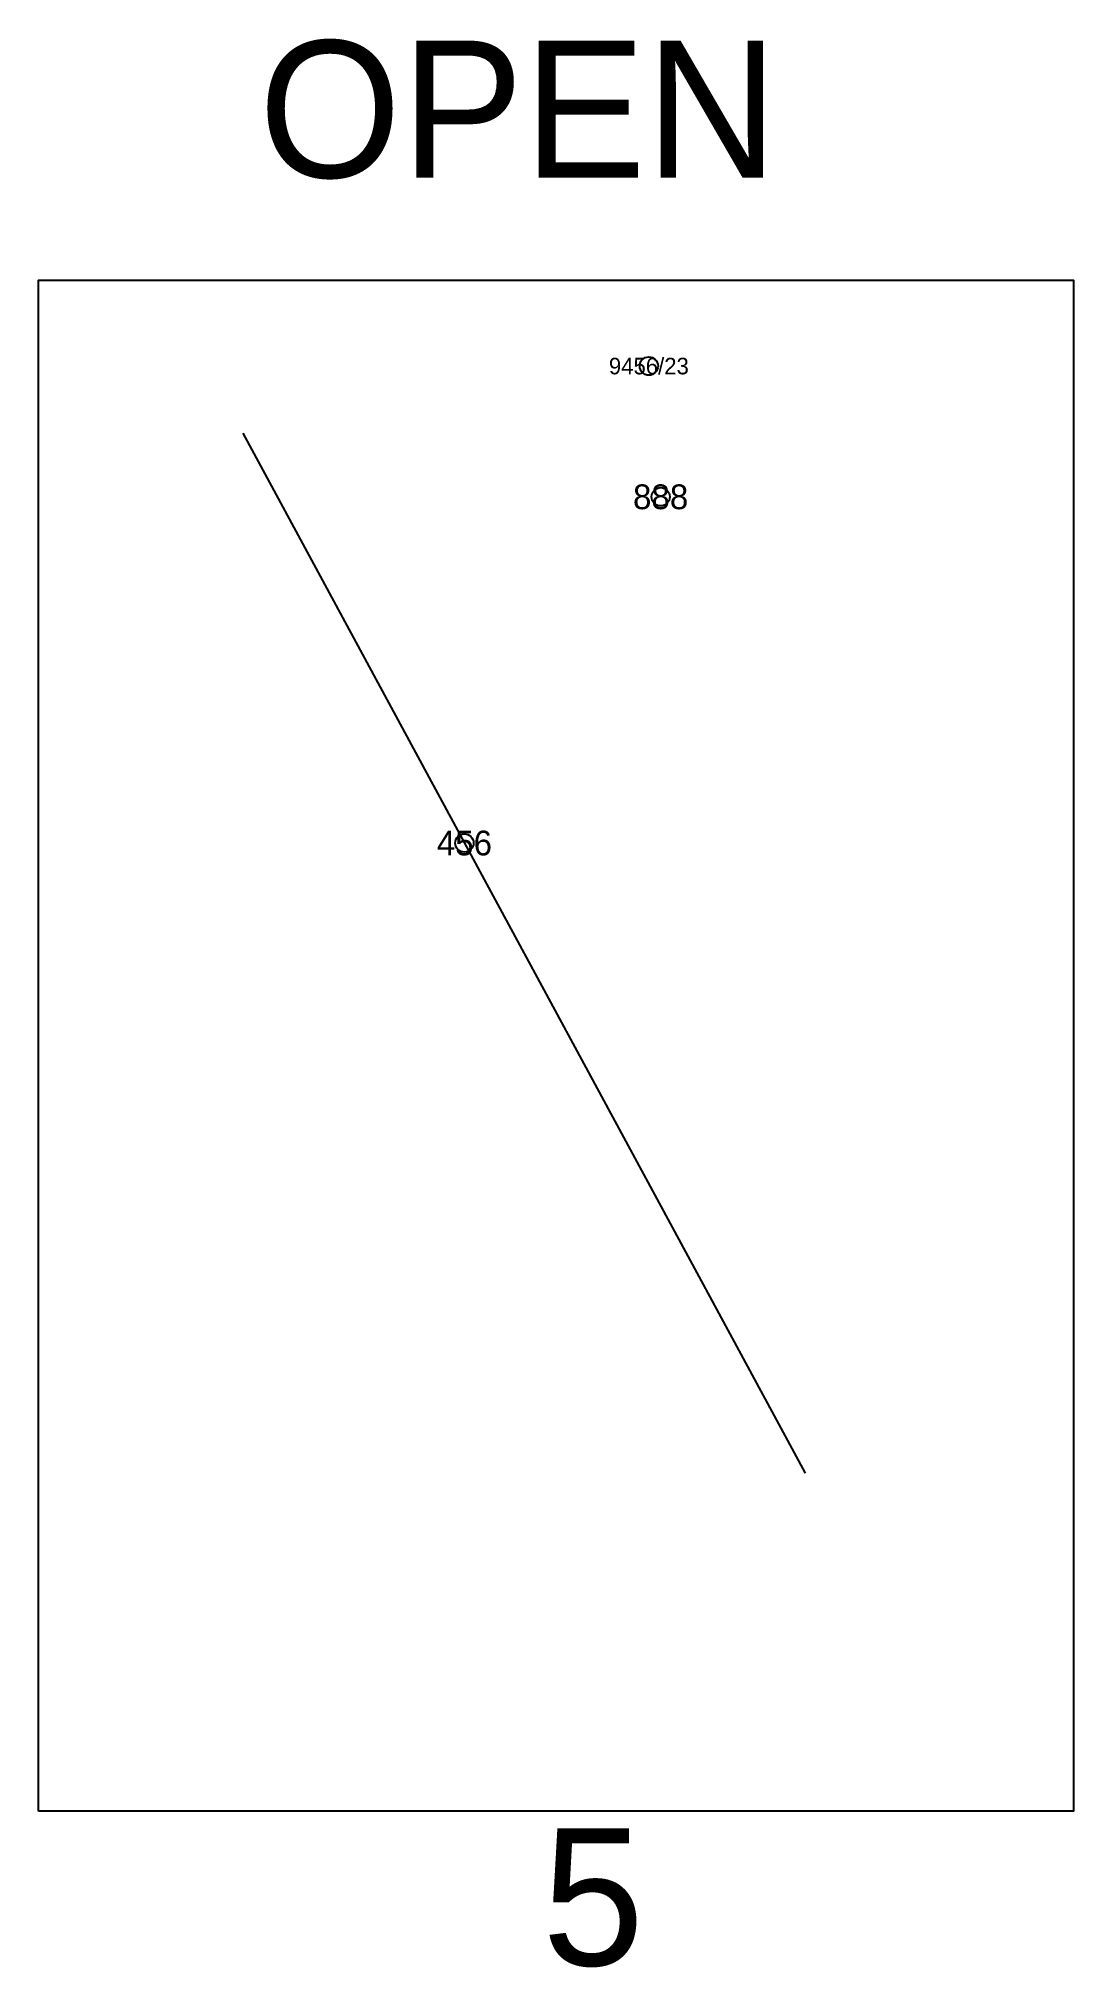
# Model space of a CAD drawing. Header units: metres. Extents: x 18.39 to 20.63, y 9.95 to 14.13.
import ezdxf
from ezdxf.enums import TextEntityAlignment as Align

# ---------------------------------------------------------------- set-up
doc = ezdxf.new("R2010")
doc.units = ezdxf.units.M
doc.header["$MEASUREMENT"] = 0
for name, color, linetype in [('Border', 6, 'Continuous'), ('Symbol_Border', 7, 'Continuous'), ('Symbol_Work', 7, 'Continuous'), ('Work', 5, 'Continuous')]:
    doc.layers.add(name, color=color, linetype=linetype)
doc.styles.add('1', font='frank.ttf')
doc.styles.add('Hebtxt', font='hebtxt')

# ---------------------------------------------------------------- blocks, each defined once
blk = doc.blocks.new('symbol_work')
blk.add_circle((0, 0), 0.0198)
at = {"style": 'Hebtxt'}
blk.add_attdef('TEST', text='', height=0.0536, dxfattribs=at).set_placement((0, 0), align=Align.MIDDLE_CENTER)
blk = doc.blocks.new('symbol_border')
blk.add_circle((0, 0), 0.0198)
at = {"style": 'Hebtxt'}
blk.add_attdef('MISPAR_TIK', text='', height=0.0358, dxfattribs=at).set_placement((0, 0), align=Align.MIDDLE_CENTER)

msp = doc.modelspace()

# ---------------------------------------------------------------- linework, layer by layer
at = {"layer": 'Border'}
msp.add_lwpolyline([(18.3911, 10.2892), (18.3911, 13.6028), (20.6306, 13.6028), (20.6306, 10.2892), (18.3911, 10.2892)], dxfattribs=at)
at = {"layer": 'Work'}
msp.add_lwpolyline([(18.8331, 13.2714), (20.0499, 11.0209)], dxfattribs=at)

# ---------------------------------------------------------------- block references
at = {"layer": 'Symbol_Border'}
msp.add_blockref('symbol_border', (19.7118, 13.4169), dxfattribs=at).add_auto_attribs({'MISPAR_TIK': '9456/23'})
at = {"layer": 'Symbol_Work'}
for p, values in [((19.7373, 13.1339), {'TEST': '888'}), ((19.3126, 12.3846), {'TEST': '456'})]:
    msp.add_blockref('symbol_work', p, dxfattribs=at).add_auto_attribs(values)

# ---------------------------------------------------------------- texts
at = {"style": '1'}
for s, height, p in [('OPEN', 0.29653, (18.8676, 13.8247)), ('5', 0.2965, (19.4809, 9.9552))]:
    msp.add_text(s, height=height, dxfattribs=at).set_placement(p)

doc.saveas('drawing.dxf')
